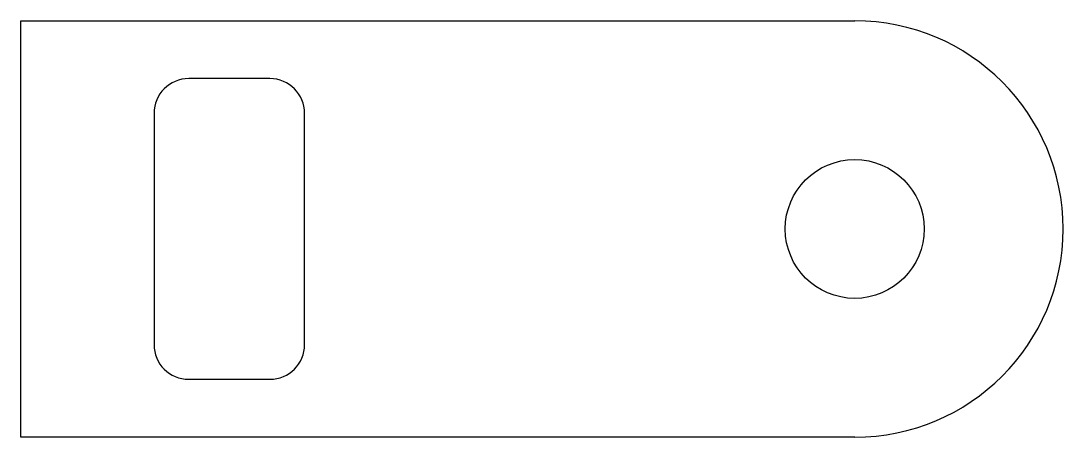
# Model space of a CAD drawing. Header units: millimetres. Extents: x 183.1 to 205.6, y 264.6 to 273.6.
import ezdxf

# ---------------------------------------------------------------- set-up
doc = ezdxf.new("R2010")
doc.units = ezdxf.units.MM
doc.layers.add('Default', color=7, linetype='Continuous')

msp = doc.modelspace()

# ---------------------------------------------------------------- linework, layer by layer
at = {"layer": 'Default', "color": 7, "linetype": 'Continuous'}
for p, q in [((183.098, 273.647), (201.098, 273.647)), ((183.098, 264.647), (183.098, 273.647)), ((188.473, 272.397), (186.723, 272.397)), ((185.973, 271.647), (185.973, 266.647)), ((189.223, 266.647), (189.223, 271.647)), ((186.723, 265.897), (188.473, 265.897)), ((201.098, 264.647), (183.098, 264.647))]:
    msp.add_line(p, q, dxfattribs=at)
msp.add_circle((201.098, 269.147), 1.5, dxfattribs=at)
for centre, radius, start, end in [((201.098, 269.147), 4.5, 270, 90), ((186.723, 271.647), 0.75, 90, 180), ((188.473, 271.647), 0.75, 0, 90), ((186.723, 266.647), 0.75, 180, 270), ((188.473, 266.647), 0.75, 270, 0)]:
    msp.add_arc(centre, radius, start, end, dxfattribs=at)

doc.saveas('drawing.dxf')
